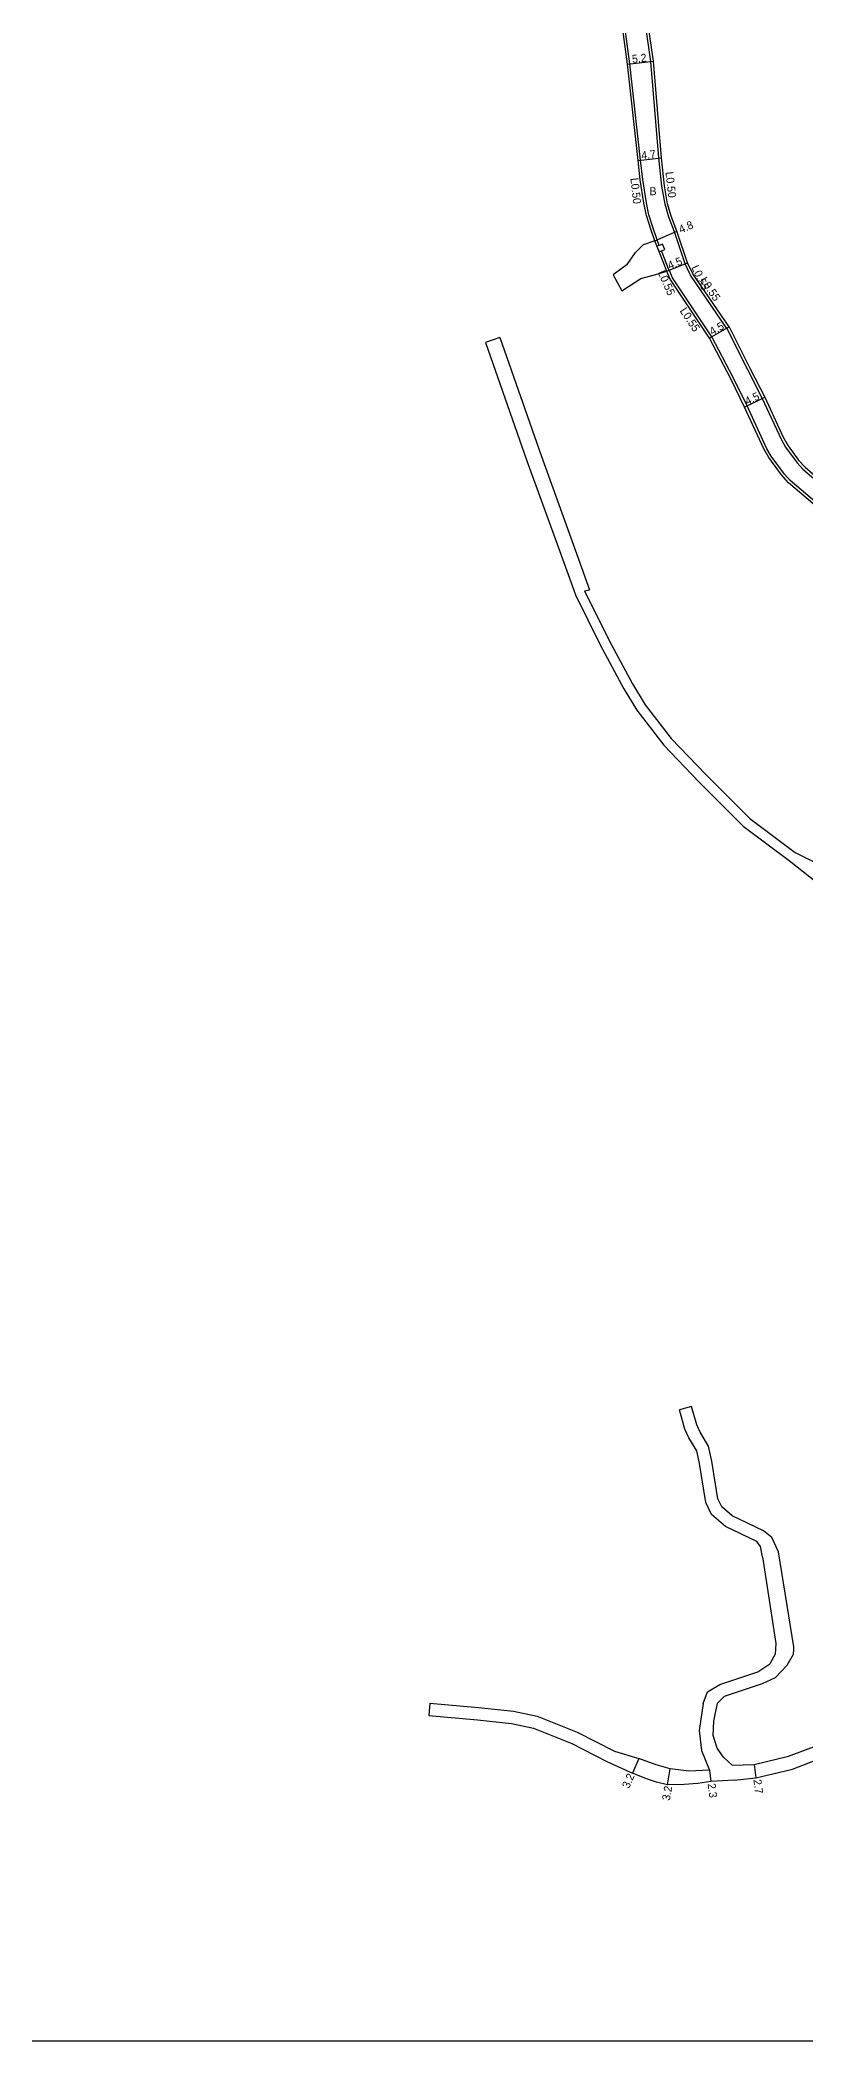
# Model space of a CAD drawing. Header units: metres. Extents: x -8000 to -4000, y -96000 to -93000.
# Drawn here: x -6356 to -6202.9, y -96000 to -95599.9 of the extents above; entities that cross this region are included whole.
import ezdxf

# ---------------------------------------------------------------- set-up
doc = ezdxf.new("R2010")
doc.units = ezdxf.units.M
doc.header["$LTSCALE"] = 2.5
for name, color, linetype in [('側溝・桝', 7, 'Continuous'), ('図郭', 7, 'Continuous'), ('幅員', 7, 'Continuous'), ('舗装', 7, 'Continuous'), ('道路', 7, 'Continuous')]:
    doc.layers.add(name, color=color, linetype=linetype)
doc.styles.get("Standard").update_dxf_attribs({"font": ''})
doc.styles.get('Standard').set_extended_font_data('@MS PGothic')

msp = doc.modelspace()

# ---------------------------------------------------------------- linework, layer by layer
at = {"layer": '側溝・桝'}
for points in [[(-6235.35, -95627.74), (-6235.79, -95623.86), (-6237.9, -95604.59), (-6240.77, -95583.35), (-6242.64, -95571.6), (-6243.68, -95567.98), (-6249.82, -95549.95)], [(-6226.83, -95644.6), (-6229.02, -95638.24), (-6230.14, -95635.26), (-6230.86, -95632.69), (-6231.51, -95629.11), (-6232.11, -95623.44), (-6233.72, -95604.16), (-6236.81, -95582.79), (-6239.12, -95569.62), (-6240.07, -95566.5), (-6246.08, -95548.65)], [(-6232.49, -95639.79), (-6233.25, -95637.5), (-6234.1, -95634.79), (-6234.61, -95632.39), (-6235.35, -95627.74)], [(-6230.53, -95646.1), (-6232.02, -95642.34), (-6232.95, -95639.99)], [(-6232.04, -95640.92), (-6232.49, -95639.79)], [(-6230.07, -95645.92), (-6231.6, -95642.03)], [(-6229.72, -95646.6), (-6230.02, -95645.9), (-6230.07, -95645.92), (-6230.53, -95646.1)], [(-6195.43, -95695.92), (-6196.25, -95695.38), (-6201, -95692.09), (-6205.83, -95687.96), (-6207, -95686.67), (-6209.62, -95683.1), (-6210.51, -95681.62), (-6214.47, -95673.03), (-6217.24, -95667.37), (-6221.51, -95659.18), (-6229.37, -95647.4), (-6229.72, -95646.6)], [(-6225.94, -95646.6), (-6226.88, -95644.62), (-6226.37, -95644.41)], [(-6218.53, -95657.54), (-6225.82, -95646.86), (-6225.94, -95646.6)], [(-6218.53, -95657.54), (-6214.4, -95665.73), (-6211.42, -95671.53), (-6207.67, -95679.7), (-6206.75, -95681.28), (-6204.45, -95684.39), (-6203.29, -95685.65), (-6198.92, -95689.39), (-6193.58, -95693.06), (-6189.79, -95695.53), (-6180.74, -95701.42)]]:
    msp.add_lwpolyline(points, dxfattribs=at)
msp.add_lwpolyline([(-6232.51, -95641.1), (-6232.07, -95642.22), (-6231.6, -95642.03), (-6230.95, -95641.77), (-6231.39, -95640.66), (-6232.04, -95640.92)], close=True, dxfattribs=at)
at = {"layer": '図郭'}
msp.add_lwpolyline([(-6400, -96000), (-5600, -96000), (-5600, -95400), (-6400, -95400)], close=True, dxfattribs=at)
at = {"layer": '幅員'}
for points in [[(-6238.4, -95604.65), (-6233.22, -95604.11)], [(-6236.28, -95623.92), (-6231.61, -95623.39)], [(-6232.95, -95639.99), (-6228.55, -95638.07)], [(-6230.53, -95646.1), (-6226.37, -95644.41)], [(-6218.07, -95657.23), (-6221.98, -95659.46)], [(-6214.97, -95673.27), (-6210.92, -95671.29)], [(-6236.11, -95943.52), (-6237.4, -95946.45)], [(-6230.42, -95948.75), (-6229.86, -95945.59)], [(-6222.02, -95945.85), (-6221.74, -95948.13)], [(-6213.05, -95944.71), (-6212.7, -95947.39)]]:
    msp.add_lwpolyline(points, dxfattribs=at)
at = {"layer": '道路'}
for points in [[(-6225.33, -95646.6), (-6225.34, -95646.58), (-6226.37, -95644.41), (-6228.55, -95638.07), (-6229.68, -95635.07), (-6230.37, -95632.59), (-6231.02, -95629.03), (-6231.61, -95623.39), (-6233.22, -95604.11), (-6236.32, -95582.71), (-6238.64, -95569.51), (-6239.59, -95566.35), (-6245.6, -95548.49), (-6249.03, -95538.3), (-6254.1, -95525.5), (-6256.61, -95519.4), (-6257.67, -95517)], [(-6235.85, -95627.8), (-6236.28, -95623.92), (-6238.4, -95604.65), (-6241.27, -95583.43), (-6243.13, -95571.71), (-6244.16, -95568.13), (-6250.29, -95550.11), (-6250.55, -95549.35), (-6253.77, -95539.91), (-6258.39, -95527.18), (-6259.08, -95525.55), (-6259.36, -95524.8), (-6260.89, -95521.08), (-6261.47, -95519.67)], [(-6232.95, -95639.99), (-6233.72, -95637.66), (-6234.58, -95634.92), (-6235.11, -95632.48), (-6235.85, -95627.8)], [(-6238.49, -95644.72), (-6236.79, -95642.33), (-6235.24, -95640.79)], [(-6232.95, -95639.99), (-6235.24, -95640.79)], [(-6240.97, -95646.6), (-6241.25, -95646.81)], [(-6241.25, -95646.81), (-6239.52, -95650.04)], [(-6238.49, -95644.72), (-6240.97, -95646.6)], [(-6239.52, -95650.04), (-6235.7, -95647.55), (-6232.29, -95646.6)], [(-6232.29, -95646.6), (-6230.53, -95646.1)], [(-6230.32, -95646.6), (-6230.53, -95646.1)], [(-6195.73, -95696.38), (-6196.55, -95695.84), (-6201.33, -95692.52), (-6206.16, -95688.4), (-6207.59, -95686.8), (-6210.12, -95683.35), (-6211.14, -95681.58), (-6214.97, -95673.27), (-6217.73, -95667.62), (-6221.98, -95659.46), (-6229.85, -95647.66), (-6230.32, -95646.6)], [(-6218.07, -95657.23), (-6225.33, -95646.6)], [(-6218.07, -95657.23), (-6213.91, -95665.48), (-6210.92, -95671.29), (-6207.33, -95679.12), (-6206.27, -95680.99), (-6204.17, -95683.86), (-6202.87, -95685.29), (-6198.58, -95688.95), (-6193.27, -95692.6), (-6189.49, -95695.07), (-6180.44, -95700.96)], [(-6263.96, -95659.35), (-6266.79, -95660.33)], [(-6266.79, -95660.33), (-6258.52, -95683.99), (-6252.01, -95701.91), (-6248.83, -95710.81)], [(-6263.96, -95659.35), (-6255.7, -95682.97), (-6249.19, -95700.89), (-6246.01, -95709.8)], [(-6248.83, -95710.81), (-6243.86, -95720.82), (-6239.15, -95729.59), (-6236.52, -95733.9), (-6231.14, -95740.84), (-6224.18, -95748.11), (-6215.22, -95757.08), (-6206.04, -95763.92)], [(-6247.02, -95709.97), (-6246.01, -95709.8)], [(-6247.02, -95709.97), (-6242.07, -95719.92), (-6237.41, -95728.6), (-6234.87, -95732.77), (-6229.63, -95739.54), (-6222.75, -95746.71), (-6213.9, -95755.56), (-6204.84, -95762.31)], [(-6204.84, -95762.31), (-6197.66, -95765.93), (-6193.97, -95768.84)], [(-6206.04, -95763.92), (-6200.34, -95768.48), (-6196.03, -95771.02)], [(-6225.59, -95873.11), (-6227.99, -95873.79)], [(-6211.4, -95903.19), (-6211.78, -95901.12), (-6212.52, -95900.13), (-6218.82, -95897.09), (-6221.57, -95894.73), (-6222.71, -95892.31), (-6224, -95884.53), (-6224.53, -95882), (-6226.1, -95879.4), (-6226.9, -95877.67), (-6227.99, -95873.79)], [(-6208.21, -95902.16), (-6209.53, -95899.32), (-6211.18, -95898.01), (-6217.44, -95894.98), (-6219.54, -95893.18), (-6220.3, -95891.56), (-6221.54, -95884.07), (-6222.17, -95881.07), (-6223.89, -95878.22), (-6224.55, -95876.8), (-6225.59, -95873.11)], [(-6211.4, -95903.19), (-6208.7, -95920.49), (-6208.88, -95922.62), (-6209.89, -95924.6)], [(-6208.81, -95927.3), (-6206.47, -95924.85), (-6205.17, -95922.62), (-6205.13, -95921.77), (-6205.14, -95921.18), (-6208.21, -95902.16)], [(-6223.27, -95932.54), (-6222.36, -95930.2), (-6219.91, -95928.69), (-6212.34, -95926.17), (-6209.89, -95924.6)], [(-6220.4, -95932.45), (-6218.99, -95931.05), (-6211.41, -95928.52), (-6208.81, -95927.3)], [(-6277.96, -95932.43), (-6278.18, -95934.91)], [(-6278.18, -95934.91), (-6268.45, -95935.77), (-6261.64, -95936.5), (-6257.22, -95937.45), (-6249.52, -95940.53), (-6242.56, -95944.09)], [(-6277.96, -95932.43), (-6268.22, -95933.28), (-6261.24, -95934.03), (-6256.48, -95935.05), (-6248.49, -95938.25), (-6241.03, -95942.06), (-6236.11, -95943.52)], [(-6223.27, -95932.54), (-6224.09, -95937.88), (-6223.59, -95941.92), (-6222.02, -95945.85)], [(-6217.46, -95944.82), (-6219.22, -95943.25), (-6220.43, -95941.43), (-6221.26, -95938.93), (-6221.15, -95936.06), (-6220.4, -95932.45)], [(-6217.46, -95944.82), (-6213.05, -95944.71), (-6206.15, -95943.04), (-6198.85, -95940.32), (-6192.89, -95938.21), (-6188.49, -95936.68)], [(-6209.34, -95946.58), (-6205.36, -95945.63), (-6197.97, -95942.77), (-6191.95, -95940.9), (-6187.64, -95939.56)], [(-6242.56, -95944.09), (-6237.4, -95946.45)], [(-6237.08, -95946.58), (-6237.4, -95946.45)], [(-6221.74, -95948.13), (-6224.33, -95948.51), (-6227.05, -95948.74), (-6230.42, -95948.75), (-6232.61, -95948.23), (-6234.63, -95947.59), (-6237.08, -95946.58)], [(-6222.02, -95945.85), (-6226.15, -95946.07), (-6229.86, -95945.59), (-6232.63, -95944.75), (-6236.11, -95943.52)], [(-6217.03, -95947.82), (-6212.7, -95947.39), (-6209.34, -95946.58)], [(-6217.03, -95947.82), (-6221.74, -95948.13)]]:
    msp.add_lwpolyline(points, dxfattribs=at)

# ---------------------------------------------------------------- texts
at = {"layer": '側溝・桝'}
for s, rotation, p in [('L0.50', 276.4225, (-6230.81, -95626.27)), ('L0.50', 276.4225, (-6237.82, -95627.5)), ('L0.55', 293.6119, (-6232.38, -95646.32)), ('L0.55', 295.2027, (-6225.66, -95645.32)), ('L0.55', 304.3123, (-6223.96, -95647.93)), ('L0.55', 303.6978, (-6228.02, -95654.01))]:
    msp.add_text(s, height=1.6, rotation=rotation, dxfattribs=at).set_placement(p)
at = {"layer": '幅員'}
for s, rotation, p in [('5.2', 6.0351, (-6237.41, -95604.45)), ('4.7', 6.4345, (-6235.55, -95623.74)), ('4.8', 23.6081, (-6227.72, -95638.56)), ('4.5', 22.1324, (-6229.97, -95645.77)), ('4.5', 29.7141, (-6221.43, -95658.97)), ('4.5', 26.0679, (-6214.43, -95672.9)), ('3.2', 66.3266, (-6238.1, -95949.62)), ('3.2', 79.9512, (-6229.94, -95952.01)), ('2.3', 277.1626, (-6222.37, -95948.57)), ('2.7', 277.4886, (-6213.21, -95947.78))]:
    msp.add_text(s, height=1.6, rotation=rotation, dxfattribs=at).set_placement(p)
at = {"layer": '舗装'}
msp.add_text('B', height=1.6, dxfattribs=at).set_placement((-6233.99, -95630.88))

doc.saveas('drawing.dxf')
